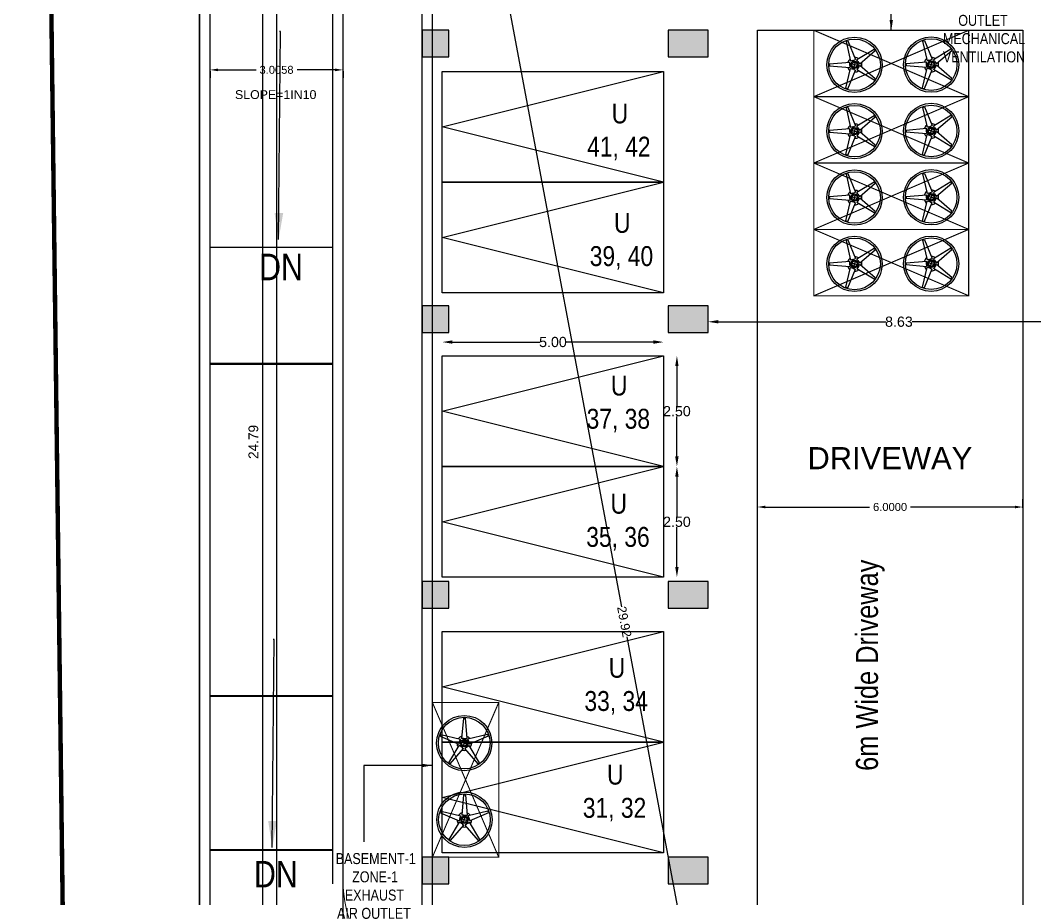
# Model space of a CAD drawing. Header units: metres. Extents: x -38 to 401, y 28 to 287.
# Drawn here: x 137.78 to 160.71, y 180.87 to 200.73 of the extents above; entities that cross this region are included whole.
import ezdxf

# ---------------------------------------------------------------- set-up
doc = ezdxf.new("R2010")
doc.units = ezdxf.units.M
doc.linetypes.add('DOT2', pattern=[0.125, 0, -0.125])
doc.linetypes.add('HIDDEN', pattern=[0.375, 0.25, -0.125])
for name, color, linetype in [('BLK_1_BASEMENT_-1_BLDG_FOOTPRINT', 1, 'Continuous'), ('BLK_1_FLR_-1_BLT_UP_AREA', 1, 'Continuous'), ('BLK_1_FLR_-1_BLT_UP_AREA_DEDUCT', 1, 'Continuous'), ('DIST_EXIT', 7, 'Continuous'), ('DRIVEWAY', 6, 'Continuous'), ('PARKING_SLOT', 4, 'Continuous'), ('UHATCH', 8, 'Continuous')]:
    doc.layers.add(name, color=color, linetype=linetype)
doc.layers.add('BLK_1_FLR_-1_VEHICLE_RAMP_1', color=1, linetype='Continuous', lineweight=0)
doc.layers.add('UCOLUMN', color=6, linetype='Continuous', lineweight=30)
doc.styles.get("Standard").update_dxf_attribs({"font": 'arial.ttf'})
doc.styles.add('UNCO', font='CALIST.TTF', dxfattribs={"height": 0.23})
doc.dimstyles.new('ISO-25', dxfattribs={"dimtxt": 2.5, "dimasz": 2.5, "dimexe": 1.25, "dimexo": 0.625, "dimtad": 1, "dimtxsty": 'Standard', "dimcen": 2.5, "dimadec": 0, "dimazin": 0, "dimtfac": 1, "dimtmove": 0, "dimatfit": 3, "dimfxl": 0, "dimarcsym": 0})
doc.dimstyles.get("Standard").update_dxf_attribs({"dimtxt": 0.18, "dimasz": 0.18, "dimexe": 0.18, "dimexo": 0.0625, "dimgap": 0.09, "dimtad": 0, "dimtih": 1, "dimtoh": 1, "dimdec": 4, "dimzin": 0, "dimdsep": 46, "dimtxsty": 'Standard', "dimcen": 0.09, "dimadec": 0, "dimazin": 0, "dimtfac": 1, "dimtdec": 4, "dimtofl": 0, "dimtmove": 0, "dimatfit": 3, "dimfxl": 0, "dimtolj": 1, "dimtzin": 0, "dimarcsym": 0})
doc.dimstyles.new('STANDARD$0', dxfattribs={"dimtxt": 7, "dimasz": 3, "dimexe": 3, "dimexo": 1, "dimgap": 1.5, "dimtad": 1, "dimdec": 1, "dimzin": 1, "dimdsep": 46, "dimlunit": 4, "dimtxsty": 'Standard', "dimblk": 'OBLIQUE', "dimcen": 0.09375, "dimdle": 1, "dimclrd": 8, "dimclre": 8, "dimclrt": 7, "dimadec": 1, "dimazin": 0, "dimtfac": 1, "dimtdec": 1, "dimtix": 1, "dimtmove": 2, "dimatfit": 3, "dimldrblk": 'ARCHTICK', "dimfxl": 0, "dimfrac": 2, "dimtolj": 1, "dimtzin": 0, "dimarcsym": 0})

# ---------------------------------------------------------------- blocks, each defined once
blk = doc.blocks.new('CARS')
at = {"color": 0, "linetype": 'Continuous'}
blk.add_lwpolyline([(0, 0), (5000, 0), (5000, -2500), (0, -2500)], close=True, dxfattribs=at)
blk.add_lwpolyline([(0, 0), (5000, -1250), (0, -2500)], dxfattribs=at)
blk = doc.blocks.new('*D228')
at = {"color": 0, "lineweight": -2}
for p, q in [((153.555, 193.913), (157.341, 193.913)), ((161.725, 193.913), (157.939, 193.913))]:
    blk.add_line(p, q, dxfattribs=at)
at = {"color": 0}
for points in [[(153.555, 193.951), (153.555, 193.875), (153.325, 193.913)], [(161.725, 193.951), (161.725, 193.875), (161.955, 193.913)]]:
    blk.add_solid(points, dxfattribs=at)
at = {"layer": 'Defpoints', "color": 0}
for p in [(153.325, 194.57), (161.955, 194.57), (161.955, 193.913)]:
    blk.add_point(p, dxfattribs=at)
at = {"color": 0, "lineweight": 25, "insert": (157.64, 193.913), "char_height": 0.23, "attachment_point": 5}
blk.add_mtext('\\A1;8.63', dxfattribs=at)
blk = doc.blocks.new('1250 DIA TUBE AXIAL FAN')
for p, q in [((-20, 563), (-59, 107)), ((20, 563), (-20, 563)), ((20, 563), (21, 563)), ((21, 563), (60, 107)), ((-535, 174), (-542, 155)), ((-542, 155), (-120, -23)), ((-535, 174), (-529, 194)), ((-529, 194), (-83, 90)), ((-107, 15), (-120, -23)), ((-107, 15), (-96, 51)), ((-92, 10), (-107, 15)), ((-96, 51), (-83, 90)), ((-80, 46), (-96, 51)), ((-73, 17), (-84, 11)), ((-69, 30), (-75, 41)), ((-60, 15), (-66, 17)), ((-57, 23), (-63, 25)), ((-60, 15), (-57, 23)), ((-19, 107), (-59, 107)), ((-19, 91), (-19, 107)), ((-19, 107), (19, 107)), ((-7, 75), (-16, 84)), ((-4, 61), (-4, 68)), ((-4, 61), (4, 61)), ((4, 61), (4, 68)), ((7, 75), (16, 84)), ((19, 91), (19, 107)), ((19, 107), (60, 107)), ((57, 23), (63, 25)), ((57, 23), (60, 15)), ((60, 15), (66, 17)), ((69, 30), (75, 41)), ((73, 16), (84, 11)), ((80, 46), (96, 51)), ((529, 193), (83, 90)), ((96, 51), (83, 90)), ((92, 10), (107, 15)), ((96, 51), (107, 15)), ((107, 15), (120, -24)), ((542, 154), (120, -24)), ((536, 174), (529, 193)), ((536, 174), (542, 154)), ((-348, -443), (-111, -52)), ((-315, -467), (-15, -121)), ((-78, -76), (-111, -52)), ((-68, -62), (-78, -76)), ((-48, -97), (-78, -76)), ((-50, -56), (-62, -58)), ((-38, -84), (-48, -97)), ((-48, -97), (-15, -121)), ((-39, -47), (-43, -53)), ((-33, -52), (-39, -47)), ((-38, -65), (-37, -77)), ((-33, -52), (-37, -57)), ((48, -97), (15, -122)), ((314, -468), (15, -122)), ((39, -47), (33, -52)), ((33, -52), (37, -57)), ((38, -65), (36, -77)), ((38, -84), (48, -97)), ((39, -47), (43, -53)), ((78, -76), (48, -97)), ((50, -57), (62, -58)), ((68, -62), (78, -76)), ((78, -76), (111, -52)), ((347, -444), (111, -52)), ((-331, -455), (-348, -443)), ((-331, -455), (-315, -467)), ((331, -456), (314, -468)), ((331, -456), (347, -444))]:
    blk.add_line(p, q)
at = {"ltscale": 0.0001}
for p, q in [((-61, 0), (61, 0)), ((0, 61), (0, -61))]:
    blk.add_line(p, q, dxfattribs=at)
for radius in [625, 583, 84.3, 61.4]:
    blk.add_circle((0, 0), radius, dxfattribs=at)
for centre, major_axis, start_param, end_param in [((0, 0), (26, 162), 0.50271, 1.068087), ((-89, 20), (1.54, 9.7), 2.984513, 3.769911), ((-83, 36), (-9.7, 1.54), 3.769911, 4.555309), ((-69, 8), (-9.7, 1.54), 4.555309, 5.340708), ((-60, 34), (1.54, 9.7), 2.199115, 2.984513), ((-9, 91), (-9.7, 1.54), 0.15708, 0.942478), ((-14, 68), (1.54, 9.7), 4.869469, 5.654867), ((14, 68), (-9.7, 1.54), -0.628319, 0.15708), ((9, 91), (-9.7, 1.54), 2.513274, 3.298672), ((0, 0), (-162, 26), 3.958461, 4.523839), ((60, 34), (1.54, 9.7), 3.612832, 4.39823), ((69, 8), (-9.7, 1.54), 4.39823, 5.183628), ((83, 36), (1.54, 9.7), 0.471239, 1.256637), ((89, 20), (-9.7, 1.54), 1.256637, 2.042035), ((0, 0), (26, 162), 1.759347, 2.324724), ((-60, -68), (-9.7, 1.54), -1.256637, -0.471239), ((-51, -47), (-9.7, 1.54), 1.884956, 2.670354), ((0, 0), (-162, 26), 1.445187, 2.010565), ((-29, -63), (1.54, 9.7), 1.099557, 1.884956), ((-46, -78), (1.54, 9.7), 4.24115, 5.026548), ((46, -78), (-9.7, 1.54), 0, 0.785398), ((29, -63), (-9.7, 1.54), 3.141593, 3.926991), ((51, -47), (-9.7, 1.54), 0.785398, 1.570796), ((60, -68), (-9.7, 1.54), 3.926991, 4.712389), ((0, 0), (-162, 26), 2.701824, 3.267202)]:
    blk.add_ellipse(centre, major_axis=major_axis, ratio=1, start_param=start_param, end_param=end_param)
blk = doc.blocks.new('EXHAUST')
at = {"linetype": 'HIDDEN', "ltscale": 2000, "const_width": 25}
blk.add_lwpolyline([(2295833, -1583280), (2292333, -1583280), (2292333, -1581780), (2295833, -1581780)], close=True, dxfattribs=at)
for points in [[(2295833, -1581780), (2292333, -1583280)], [(2292333, -1581780), (2295833, -1583280)]]:
    blk.add_lwpolyline(points, dxfattribs=at)
at = {"rotation": 162.0287844964822}
for p in [(2293253, -1582560), (2294985, -1582555)]:
    blk.add_blockref('1250 DIA TUBE AXIAL FAN', p, dxfattribs=at)
blk = doc.blocks.new('*D224')
at = {"color": 0, "lineweight": -2}
for p, q in [((147.55, 193.454), (149.522, 193.454)), ((152.09, 193.454), (150.118, 193.454))]:
    blk.add_line(p, q, dxfattribs=at)
at = {"color": 0}
for points in [[(147.55, 193.493), (147.55, 193.416), (147.32, 193.454)], [(152.09, 193.493), (152.09, 193.416), (152.32, 193.454)]]:
    blk.add_solid(points, dxfattribs=at)
at = {"layer": 'Defpoints', "color": 0}
for p in [(152.32, 193.454), (147.32, 193.141), (152.32, 193.141)]:
    blk.add_point(p, dxfattribs=at)
at = {"color": 0, "lineweight": 25, "insert": (149.82, 193.454), "char_height": 0.23, "attachment_point": 5}
blk.add_mtext('\\A1;5.00', dxfattribs=at)
blk = doc.blocks.new('*D225')
at = {"color": 0, "lineweight": -2}
for p, q in [((152.622, 192.911), (152.622, 192.009)), ((152.622, 190.871), (152.622, 191.774))]:
    blk.add_line(p, q, dxfattribs=at)
at = {"color": 0}
for points in [[(152.583, 192.911), (152.66, 192.911), (152.622, 193.141)], [(152.583, 190.871), (152.66, 190.871), (152.622, 190.641)]]:
    blk.add_solid(points, dxfattribs=at)
at = {"layer": 'Defpoints', "color": 0}
for p in [(152.32, 193.141), (152.32, 190.641), (152.622, 190.641)]:
    blk.add_point(p, dxfattribs=at)
at = {"color": 0, "lineweight": 25, "insert": (152.622, 191.891), "char_height": 0.23, "attachment_point": 5}
blk.add_mtext('\\A1;2.50', dxfattribs=at)
blk = doc.blocks.new('*D226')
at = {"color": 0, "lineweight": -2}
for p, q in [((152.622, 190.411), (152.622, 189.509)), ((152.622, 188.371), (152.622, 189.274))]:
    blk.add_line(p, q, dxfattribs=at)
at = {"color": 0}
for points in [[(152.583, 190.411), (152.66, 190.411), (152.622, 190.641)], [(152.583, 188.371), (152.66, 188.371), (152.622, 188.141)]]:
    blk.add_solid(points, dxfattribs=at)
at = {"layer": 'Defpoints', "color": 0}
for p in [(152.32, 190.641), (152.32, 188.141), (152.622, 188.141)]:
    blk.add_point(p, dxfattribs=at)
at = {"color": 0, "lineweight": 25, "insert": (152.622, 189.391), "char_height": 0.23, "attachment_point": 5}
blk.add_mtext('\\A1;2.50', dxfattribs=at)
blk = doc.blocks.new('600X600')
at = {"layer": 'UHATCH', "linetype": 'Continuous'}
h = blk.add_hatch(color=256, dxfattribs=at)
h.dxf.hatch_style = 1
h.paths.add_polyline_path([(600, 600), (0, 600), (0, 0), (600, 0)])
at = {"layer": 'UCOLUMN', "linetype": 'Continuous'}
blk.add_lwpolyline([(0, 0), (600, 0), (600, 600), (0, 600)], close=True, dxfattribs=at)
blk = doc.blocks.new('750 x 750')
blk.add_blockref('600X600', (0, 75))
blk = doc.blocks.new('900 X 900')
at = {"linetype": 'Continuous'}
h = blk.add_hatch(color=256, dxfattribs=at)
h.dxf.hatch_style = 1
h.paths.add_polyline_path([(0, 150), (900, 150), (900, 750), (0, 750)])
blk.add_lwpolyline([(0, 150), (900, 150), (900, 750), (0, 750)], close=True, dxfattribs=at)
blk = doc.blocks.new('*D820')
at = {"layer": 'Defpoints', "color": 0}
for p in [(154.44, 189.644), (160.44, 189.726), (160.44, 189.644)]:
    blk.add_point(p, dxfattribs=at)
at = {"layer": 'DRIVEWAY', "color": 0, "lineweight": -2}
for p, q in [((154.44, 189.707), (154.44, 189.906)), ((160.44, 189.707), (160.44, 189.906)), ((154.62, 189.726), (156.976, 189.726)), ((160.26, 189.726), (157.904, 189.726))]:
    blk.add_line(p, q, dxfattribs=at)
at = {"layer": 'DRIVEWAY', "color": 0}
for points in [[(154.62, 189.756), (154.62, 189.696), (154.44, 189.726)], [(160.26, 189.756), (160.26, 189.696), (160.44, 189.726)]]:
    blk.add_solid(points, dxfattribs=at)
at = {"layer": 'DRIVEWAY', "color": 0, "lineweight": 30, "insert": (157.44, 189.726), "char_height": 0.18, "attachment_point": 5}
blk.add_mtext('\\A1;6.0000', dxfattribs=at)
blk = doc.blocks.new('*D846')
at = {"layer": 'Defpoints', "color": 0}
for p in [(148.673, 201.834), (148.673, 201.834), (154.192, 172.429)]:
    blk.add_point(p, dxfattribs=at)
at = {"layer": 'DIST_EXIT', "color": 0, "lineweight": -2}
for p, q in [((148.701, 201.684), (151.369, 187.472)), ((154.164, 172.579), (151.497, 186.792))]:
    blk.add_line(p, q, dxfattribs=at)
at = {"layer": 'DIST_EXIT', "color": 0}
for points in [[(148.726, 201.689), (148.676, 201.68), (148.673, 201.834)], [(154.189, 172.584), (154.139, 172.574), (154.192, 172.429)]]:
    blk.add_solid(points, dxfattribs=at)
at = {"layer": 'DIST_EXIT', "color": 0, "lineweight": 30, "insert": (151.433, 187.132), "char_height": 0.2032, "attachment_point": 5, "rotation": 280.6305}
blk.add_mtext('\\A1;29.92', dxfattribs=at)
blk = doc.blocks.new('*D1180')
at = {"layer": 'BLK_1_FLR_-1_VEHICLE_RAMP_1', "color": 0, "linetype": 'DOT2', "lineweight": -2}
for p, q in [((143.254, 203.593), (142.004, 203.593)), ((143.254, 178.801), (142.004, 178.801))]:
    blk.add_line(p, q, dxfattribs=at)
at = {"layer": 'BLK_1_FLR_-1_VEHICLE_RAMP_1', "color": 0, "lineweight": -2}
blk.add_line((143.254, 203.373), (143.254, 179.021), dxfattribs=at)
at = {"layer": 'BLK_1_FLR_-1_VEHICLE_RAMP_1', "color": 0}
for points in [[(143.217, 203.373), (143.29, 203.373), (143.254, 203.593)], [(143.217, 179.021), (143.29, 179.021), (143.254, 178.801)]]:
    blk.add_solid(points, dxfattribs=at)
at = {"layer": 'Defpoints', "color": 0}
for p in [(143.576, 203.593), (143.254, 178.801), (143.576, 178.801)]:
    blk.add_point(p, dxfattribs=at)
at = {"layer": 'BLK_1_FLR_-1_VEHICLE_RAMP_1', "color": 0, "insert": (143.051, 191.197), "char_height": 0.22, "attachment_point": 5, "rotation": 90}
blk.add_mtext('24.79', dxfattribs=at)
blk = doc.blocks.new('*D1183')
at = {"layer": 'BLK_1_FLR_-1_VEHICLE_RAMP_1', "color": 0, "lineweight": -2}
for p, q in [((142.07, 199.574), (142.07, 199.426)), ((142.25, 199.606), (143.109, 199.606)), ((144.896, 199.606), (144.037, 199.606)), ((145.076, 199.574), (145.076, 199.426))]:
    blk.add_line(p, q, dxfattribs=at)
at = {"layer": 'BLK_1_FLR_-1_VEHICLE_RAMP_1', "color": 0}
for points in [[(142.25, 199.636), (142.25, 199.576), (142.07, 199.606)], [(144.896, 199.636), (144.896, 199.576), (145.076, 199.606)]]:
    blk.add_solid(points, dxfattribs=at)
at = {"layer": 'Defpoints', "color": 0}
for p in [(142.07, 199.636), (145.076, 199.636), (145.076, 199.606)]:
    blk.add_point(p, dxfattribs=at)
at = {"layer": 'BLK_1_FLR_-1_VEHICLE_RAMP_1', "color": 0, "insert": (143.573, 199.606), "char_height": 0.18, "attachment_point": 5}
blk.add_mtext('\\A1;3.0058', dxfattribs=at)

msp = doc.modelspace()

# ---------------------------------------------------------------- linework, layer by layer
at = {"color": 7, "lineweight": 25}
for p, q in [((146.8649, 175.42016), (146.8649, 219.79016)), ((147.0949, 175.42016), (147.0949, 219.79016)), ((141.8399, 175.35266), (141.8399, 206.57765)), ((144.8399, 201.35586), (144.8399, 181.21016)), ((142.0699, 195.60244), (144.8399, 195.60244))]:
    msp.add_line(p, q, dxfattribs=at)
for points, const_width in [([(156.81641, 140.92052), (174.77709, 140.88688), (175.30226, 151.02343), (176.08157, 166.31064), (176.86505, 182.51446), (177.41485, 193.75026), (177.66562, 201.03743), (177.72363, 203.22248), (177.41875, 206.34935), (176.15255, 216.16262), (174.14195, 231.68014), (137.83299, 228.79073), (138.36052, 210.69639), (138.75911, 179.1703), (138.70728, 173.46369), (138.84932, 140.91242), (147.32775, 140.92388), (174.77709, 140.88688)], 0.1), ([(144.8399, 192.96316), (142.0699, 192.96316)], 0.04809), ([(144.8399, 185.45393), (142.0699, 185.45393)], 0.04809), ([(144.8399, 181.97404), (142.0699, 181.97404)], 0.04809)]:
    msp.add_lwpolyline(points, dxfattribs=dict(at, const_width=const_width))
msp.add_lwpolyline([(142.0699, 175.35266), (142.0699, 206.34647, -0.41445629), (142.3201, 206.59646), (146.84469, 206.59272, 0.41445629), (147.0949, 206.84272), (147.0949, 210.01016)], format="xyb", dxfattribs=at)
at = {"color": 1}
msp.add_lwpolyline([(146.8699, 205.09278), (145.0757, 205.09272, 0.41421356), (143.5757, 203.59272), (143.5757, 178.80101, 0.46099296), (145.0757, 177.00962, 0.0009686), (146.86236, 177.00282, 0.0009686)], format="xyb", dxfattribs=at)
at = {"color": 7, "lineweight": 25}
msp.add_lwpolyline([(145.0707, 201.31561), (145.0707, 179.54728)], dxfattribs=at)
msp.add_lwpolyline([(154.44021, 200.50016), (160.44021, 200.50016), (160.44021, 157.49016), (154.44021, 157.49016)], close=True, dxfattribs=at)
at = {"layer": 'BLK_1_BASEMENT_-1_BLDG_FOOTPRINT', "color": 1, "lineweight": 30}
msp.add_lwpolyline([(146.8599, 222.78193), (168.4099, 222.70943), (168.4099, 200.12516), (174.36946, 200.12766), (174.61927, 199.86797), (172.8803, 165.60579), (172.65368, 165.37016), (168.4099, 165.37016), (168.4099, 156.89016), (168.34756, 150.89016), (141.8349, 150.89016), (141.8349, 206.57765), (142.0849, 206.82765), (146.6099, 206.82765), (146.8599, 207.07765)], close=True, dxfattribs=at)
at = {"layer": 'BLK_1_FLR_-1_BLT_UP_AREA', "color": 12, "lineweight": 30}
msp.add_lwpolyline([(146.8599, 222.78193), (168.4099, 222.70943), (168.4099, 200.12516), (174.36946, 200.12766), (174.61927, 199.86797), (172.8803, 165.60579), (172.65368, 165.37016), (168.4099, 165.37016), (168.4099, 156.89016), (168.34756, 150.89016), (141.8349, 150.89016), (141.8349, 206.57765), (142.0849, 206.82765), (146.6099, 206.82765), (146.8599, 207.07765)], close=True, dxfattribs=at)
at = {"layer": 'BLK_1_FLR_-1_BLT_UP_AREA_DEDUCT', "color": 12, "lineweight": 30}
msp.add_lwpolyline([(146.8599, 222.78193), (168.4099, 222.70943), (168.4099, 200.12516), (174.36946, 200.12766), (174.61927, 199.86797), (172.8803, 165.60579), (172.65368, 165.37016), (168.4099, 165.37016), (168.4099, 156.89016), (168.34756, 150.89016), (141.8349, 150.89016), (141.8349, 206.57765), (142.0849, 206.82765), (146.6099, 206.82765), (146.8599, 207.07765)], close=True, dxfattribs=at)
at = {"layer": 'BLK_1_FLR_-1_VEHICLE_RAMP_1', "color": 1}
msp.add_lwpolyline([(145.0757, 200.84578, -0.29788831), (146.87238, 203.59387), (146.87238, 206.59269), (142.3201, 206.59646, 0.41445629), (142.0699, 206.34647), (142.0699, 175.42016), (146.86519, 175.42016), (146.85952, 178.58503, -0.31214407), (145.0757, 181.49496)], format="xyb", close=True, dxfattribs=at)
at = {"layer": 'PARKING_SLOT', "color": 30, "lineweight": 30}
for points in [[(152.3199, 197.06784), (147.3199, 197.06784), (147.3199, 199.56784), (152.3199, 199.56784)], [(152.3199, 197.06784), (147.3199, 197.06784), (147.3199, 199.56784), (152.3199, 199.56784)], [(152.3199, 194.56784), (147.3199, 194.56784), (147.3199, 197.06784), (152.3199, 197.06784)], [(152.3199, 194.56784), (147.3199, 194.56784), (147.3199, 197.06784), (152.3199, 197.06784)], [(152.3199, 190.64127), (147.3199, 190.64127), (147.3199, 193.14127), (152.3199, 193.14127)], [(152.3199, 190.64127), (147.3199, 190.64127), (147.3199, 193.14127), (152.3199, 193.14127)], [(152.3199, 188.14127), (147.3199, 188.14127), (147.3199, 190.64127), (152.3199, 190.64127)], [(152.3199, 188.14127), (147.3199, 188.14127), (147.3199, 190.64127), (152.3199, 190.64127)], [(152.3199, 184.41127), (147.3199, 184.41127), (147.3199, 186.91127), (152.3199, 186.91127)], [(152.3199, 184.41127), (147.3199, 184.41127), (147.3199, 186.91127), (152.3199, 186.91127)], [(152.3199, 181.91127), (147.3199, 181.91127), (147.3199, 184.41127), (152.3199, 184.41127)], [(152.3199, 181.91127), (147.3199, 181.91127), (147.3199, 184.41127), (152.3199, 184.41127)]]:
    msp.add_lwpolyline(points, close=True, dxfattribs=at)

# ---------------------------------------------------------------- block references
at = {"color": 7, "lineweight": 25, "xscale": 0.001, "yscale": 0.001, "zscale": 0.001}
for name, p in [('750 x 750', (146.8649, 199.82516)), ('750 x 750', (146.8649, 199.82516)), ('900 X 900', (152.4249, 199.75016)), ('EXHAUST', (-2136.61633, 1782.28059)), ('EXHAUST', (-2136.61633, 1780.78059)), ('EXHAUST', (-2136.61633, 1779.28059)), ('EXHAUST', (-2136.61633, 1777.78059)), ('750 x 750', (146.8649, 193.59516)), ('750 x 750', (146.8649, 193.59516)), ('900 X 900', (152.4249, 193.52016)), ('750 x 750', (146.8649, 187.36516)), ('750 x 750', (146.8649, 187.36516)), ('900 X 900', (152.4249, 187.29016)), ('750 x 750', (146.8649, 181.13516)), ('750 x 750', (146.8649, 181.13516)), ('900 X 900', (152.4249, 181.06016))]:
    msp.add_blockref(name, p, dxfattribs=at)
for name, p, rotation in [('CARS', (152.3199, 197.06784), 180), ('CARS', (152.3199, 194.56784), 180), ('CARS', (152.3199, 190.64127), 180), ('CARS', (152.3199, 188.14127), 180), ('CARS', (152.3199, 184.41127), 180), ('EXHAUST', (1730.37532, 2477.64284), 270), ('CARS', (152.3199, 181.91127), 180)]:
    msp.add_blockref(name, p, dxfattribs=dict(at, rotation=rotation))

# ---------------------------------------------------------------- texts
at = {"color": 7, "lineweight": 25, "attachment_point": 1}
for s, insert, char_height, width in [('{\\fArial Narrow|b0|i0|c0|p34;\\W5.68397;  \\W1;\\P{\\W5.337971; }UPPER \\P{\\W1.64418; }BASEMENT\\P{\\W4.908634; }ZONE-2\\P{\\W0.882938; }SUPPLY AIR \\P{\\W4.398998; }OUTLET \\PMECHANICAL \\PVENTILATION}', (158.63415, 202.9113), 0.2475, 1.7925458), ('{\\fArial Narrow|b0|i0|c0|p34;\\W7.40688;  \\W1;U\\P\\W5.47059;  \\W1;41, 42 }', (149.02417, 198.8457), 0.45, 4.5371597), ('{\\fArial Narrow|b0|i0|c0|p34;\\W7.40688;  \\W1;U\\P\\W5.49307;  \\W1;39, 40 }', (149.07726, 196.37219), 0.45, 4.5371597), ('{\\fArial Narrow|b0|i0|c0|p34;DN}', (143.17791, 195.45162), 0.6, 1.7202398), ('{\\fArial Narrow|b0|i0|c0|p34;\\W7.40688;  \\W1;U\\P\\W5.48932;  \\W1;37, 38 }', (149.00749, 192.69568), 0.45, 4.5371597), ('{\\fArial Narrow|b0|i0|c0|p34;\\W7.40688;  \\W1;U\\P\\W5.49147;  \\W1;35, 36 }', (148.99884, 190.0256), 0.45, 4.5371597), ('{\\fArial Narrow|b0|i0|c0|p34;\\W7.40688;  \\W1;U\\P\\W5.49307;  \\W1;33, 34 }', (148.95801, 186.31662), 0.45, 4.5371597), ('{\\fArial Narrow|b0|i0|c0|p34;\\W7.40688;  \\W1;U\\P\\W5.49628;  \\W1;31, 32 }', (148.92027, 183.90205), 0.45, 4.5371597), ('{\\fArial Narrow|b0|i0|c0|p34;\\W5.68397;  \\W1;\\P{\\W0.345465; }BASEMENT-1\\P{\\W5.146322; }ZONE-1\\P{\\W3.053174; }EXHAUST \\P{\\W0.811204; }AIR OUTLET }', (144.87549, 182.3164), 0.2475, 1.7925458), ('{\\fArial Narrow|b0|i0|c0|p34;DN}', (143.06182, 181.72844), 0.6, 1.7202398)]:
    msp.add_mtext(s, dxfattribs=dict(at, insert=insert, char_height=char_height, width=width))
at = {"color": 7, "lineweight": 25, "insert": (156.6662, 183.76297), "char_height": 0.5, "width": 5.4729577, "attachment_point": 1, "rotation": 90}
msp.add_mtext('{\\fArial Narrow|b0|i0|c0|p34;6m Wide Driveway}', dxfattribs=at)
at = {"layer": 'BLK_1_FLR_-1_VEHICLE_RAMP_1', "color": 1, "insert": (143.55424, 199.1473), "char_height": 0.2, "width": 2.4, "attachment_point": 2}
msp.add_mtext('SLOPE=1IN10', dxfattribs=at)
at = {"layer": 'DRIVEWAY', "color": 255, "lineweight": 30, "insert": (155.57244, 191.08017), "char_height": 0.5, "width": 1.7722784, "attachment_point": 1, "style": 'UNCO'}
msp.add_mtext('\\A1;{\\fArial|b0|i0|c0|p34;DRIVEWAY}', dxfattribs=at)

# ---------------------------------------------------------------- dimensions: what is measured, and where the dimension line sits
at = {"color": 7, "lineweight": 25}
dim = msp.add_linear_dim(base=(161.9549, 193.91316), p1=(153.3249, 194.57016), p2=(161.9549, 194.57016), text='8.63', dimstyle='Standard', override={"dimscale": 1, "dimtxt": 0.23, "dimasz": 0.23, "dimgap": 0, "dimse1": 1, "dimse2": 1, "dimtmove": 1}, dxfattribs=at)
dim.commit()
dim.dimension.update_dxf_attribs({"geometry": '*D228', "text_midpoint": (157.6399, 193.91316), "dimtype": 128})
dim = msp.add_linear_dim(base=(152.3199, 193.45446), p1=(147.3199, 193.14127), p2=(152.3199, 193.14127), text='5.00', dimstyle='Standard', override={"dimscale": 1, "dimtxt": 0.23, "dimasz": 0.23, "dimgap": 0, "dimse1": 1, "dimse2": 1, "dimtmove": 1}, dxfattribs=at)
dim.commit()
dim.dimension.update_dxf_attribs({"geometry": '*D224', "text_midpoint": (149.8199, 193.45446)})
for base, p1, p2, picture, middle in [((152.62161, 190.64127), (152.3199, 193.14127), (152.3199, 190.64127), '*D225', (152.62161, 191.89127)), ((152.62161, 188.14127), (152.3199, 190.64127), (152.3199, 188.14127), '*D226', (152.62161, 189.39127))]:
    dim = msp.add_linear_dim(base=base, p1=p1, p2=p2, angle=90, text='2.50', dimstyle='Standard', override={"dimscale": 1, "dimtxt": 0.23, "dimasz": 0.23, "dimgap": 0, "dimse1": 1, "dimse2": 1, "dimtmove": 1}, dxfattribs=at)
    dim.commit()
    dim.dimension.update_dxf_attribs({"geometry": picture, "text_midpoint": middle})
at = {"layer": 'BLK_1_FLR_-1_VEHICLE_RAMP_1', "color": 1}
dim = msp.add_linear_dim(base=(143.25375, 178.80101), p1=(143.5757, 203.59272), p2=(143.5757, 178.80101), angle=90, dimstyle='ISO-25', override={"dimtxt": 0.22, "dimasz": 0.22, "dimgap": 0.09, "dimdsep": 46, "dimcen": 1, "dimfxl": 0, "dimfxlon": 1, "dimarcsym": 1}, dxfattribs=at)
dim.commit()
dim.dimension.update_dxf_attribs({"geometry": '*D1180', "text_midpoint": (143.05142, 191.19686)})
at = {"layer": 'BLK_1_FLR_-1_VEHICLE_RAMP_1', "color": 2}
dim = msp.add_linear_dim(base=(145.0757, 199.60551), p1=(142.0699, 199.63633), p2=(145.0757, 199.63633), dimstyle='STANDARD$0', override={"dimtxt": 0.18, "dimasz": 0.18, "dimexe": 0.18, "dimexo": 0.0625, "dimgap": 0.09, "dimtad": 0, "dimtih": 1, "dimtoh": 1, "dimdec": 4, "dimzin": 0, "dimlunit": 2, "dimpost": '', "dimcen": 0.09, "dimdle": 0, "dimclrd": 0, "dimclre": 0, "dimclrt": 0, "dimadec": 0, "dimtdec": 4, "dimtix": 0, "dimtofl": 0, "dimtmove": 0, "dimfrac": 0}, dxfattribs=at)
dim.commit()
dim.dimension.update_dxf_attribs({"geometry": '*D1183', "text_midpoint": (143.5728, 199.60551)})
at = {"layer": 'DIST_EXIT', "color": 7, "lineweight": 30}
dim = msp.add_aligned_dim(p1=(154.19244, 172.42912), p2=(148.67323, 201.83413), distance=0, dimstyle='STANDARD$0', override={"dimscale": 0.001, "dimtxt": 203.2, "dimasz": 152.5, "dimexe": 0, "dimexo": 0, "dimgap": 2.286, "dimtad": 0, "dimtoh": 1, "dimdec": 2, "dimzin": 0, "dimlunit": 2, "dimpost": '', "dimcen": 2.286, "dimdle": 0, "dimclrd": 0, "dimclre": 0, "dimclrt": 0, "dimadec": 0, "dimtdec": 2, "dimtix": 0, "dimtofl": 0, "dimtmove": 0, "dimfxl": 89.5, "dimfxlon": 1, "dimfrac": 0}, dxfattribs=at)
dim.commit()
dim.dimension.update_dxf_attribs({"geometry": '*D846', "text_midpoint": (151.43284, 187.13163)})
at = {"layer": 'DRIVEWAY', "color": 255, "lineweight": 30}
dim = msp.add_linear_dim(base=(160.44021, 189.72638), p1=(154.44021, 189.64444), p2=(160.44021, 189.64444), dimstyle='Standard', dxfattribs=at)
dim.commit()
dim.dimension.update_dxf_attribs({"geometry": '*D820', "text_midpoint": (157.44021, 189.72638)})

# ---------------------------------------------------------------- leaders
at = {"color": 7, "lineweight": 25}
for points, override in [([(157.46665, 200.50016), (157.46665, 202.38271), (160.64525, 202.38271)], {"dimscale": 1, "dimtxt": 0.23, "dimasz": 0.23, "dimgap": 0, "dimse1": 1, "dimse2": 1, "dimtmove": 1}), ([(143.61964, 195.77332), (143.6654, 200.47627), (143.64255, 200.4765)], {"dimscale": 1, "dimtxt": 0.23, "dimasz": 0.6, "dimgap": 0, "dimse1": 1, "dimse2": 1, "dimtmove": 1}), ([(143.47642, 182.03116), (143.52218, 186.73411), (143.49933, 186.73434)], {"dimscale": 1, "dimtxt": 0.23, "dimasz": 0.6, "dimgap": 0, "dimse1": 1, "dimse2": 1, "dimtmove": 1}), ([(147.0949, 183.88516), (145.54471, 183.88516), (145.54471, 182.15703)], {"dimscale": 1, "dimtxt": 0.23, "dimasz": 0.23, "dimgap": 0, "dimse1": 1, "dimse2": 1, "dimtmove": 1})]:
    msp.add_leader(points, dimstyle='Standard', override=override, dxfattribs=at)

doc.saveas('drawing.dxf')
